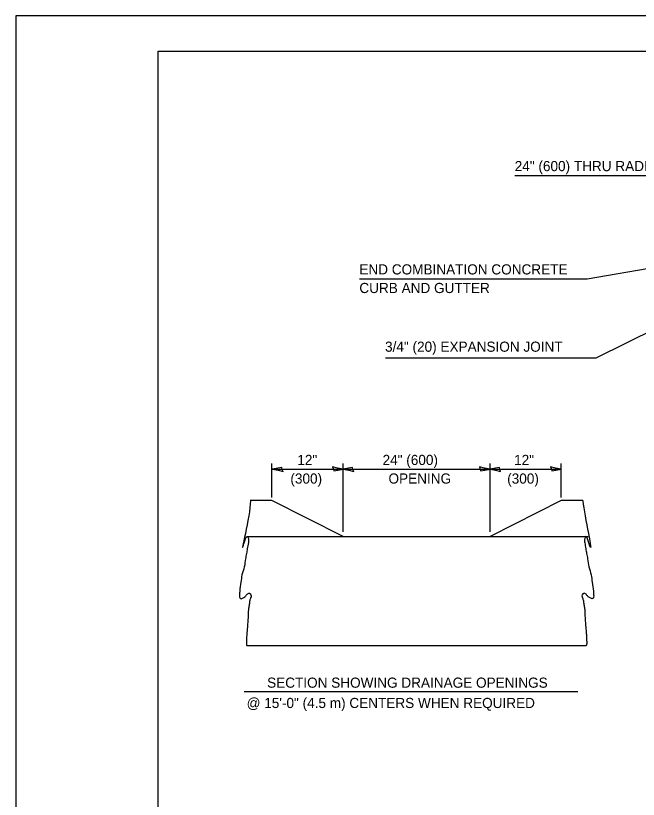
# Model space of a CAD drawing. Extents: x 99578 to 100258, y 100016 to 100456.
# Drawn here: x 99578.1 to 99752.9, y 100236.2 to 100456.2 of the extents above; entities that cross this region are included whole.
import ezdxf

# ---------------------------------------------------------------- set-up
doc = ezdxf.new("R2010")
doc.units = 0
for name, color, linetype in [('Design_PR_Face of Curb line', 7, 'Continuous'), ('Design_PR_Roadway Dimensions', 7, 'Continuous'), ('Design_PR_Roadway Notes', 7, 'Continuous'), ('Level 43', 7, 'Continuous'), ('Sheets_50 Reference Boundary', 7, 'Continuous'), ('Sheets_General Details', 7, 'Continuous'), ('Sheets_Printer Plotting Border', 7, 'Continuous')]:
    doc.layers.add(name, color=color, linetype=linetype)

msp = doc.modelspace()

# ---------------------------------------------------------------- linework, layer by layer
at = {"layer": 'Design_PR_Face of Curb line'}
for p, q in [((99650.02, 100320.08), (99643.91, 100320.08)), ((99670.01, 100309.99), (99650.02, 100320.08)), ((99731.22, 100320.08), (99711.23, 100309.99)), ((99737.24, 100320.08), (99731.22, 100320.08)), ((99643.03, 100309.99), (99738.82, 100309.99)), ((99643.03, 100279.45), (99738.25, 100279.45))]:
    msp.add_line(p, q, dxfattribs=at)
for points in [[(99643.97, 100320.08), (99643.97, 100320), (99642.03, 100307.61), (99642.23, 100308.26), (99642.62, 100309.4), (99643.03, 100309.99), (99643.4, 100309.42), (99643.39, 100308.29), (99643.1, 100306.56), (99642.87, 100305.28), (99642.58, 100303.73), (99642.25, 100301.5), (99641.59, 100299.24), (99641.3, 100297.17), (99640.96, 100294.7), (99640.91, 100293.67), (99640.89, 100292.98), (99641.1, 100292.66), (99641.34, 100292.55), (99641.73, 100292.75), (99642.4, 100293.1), (99642.89, 100293.65), (99643.2, 100293.95), (99643.5, 100294.11), (99644.17, 100293.37), (99644.03, 100292.82), (99643.78, 100292.01), (99643.63, 100290.93), (99643.43, 100289.78), (99643.36, 100288.79), (99643.27, 100286.68), (99643.16, 100285.05), (99643, 100283.08), (99642.91, 100281.89), (99642.86, 100280.83), (99642.9, 100279.67), (99642.96, 100279.42), (99643.03, 100279.45)], [(99737.24, 100320.08), (99737.25, 100319.99), (99739.19, 100307.6), (99738.98, 100308.25), (99738.59, 100309.39), (99738.18, 100309.98), (99737.81, 100309.41), (99737.82, 100308.28), (99738.11, 100306.55), (99738.34, 100305.27), (99738.63, 100303.72), (99738.97, 100301.49), (99739.63, 100299.23), (99739.92, 100297.15), (99740.26, 100294.69), (99740.3, 100293.67), (99740.32, 100292.97), (99740.12, 100292.64), (99739.88, 100292.54), (99739.49, 100292.74), (99738.82, 100293.09), (99738.32, 100293.63), (99738.02, 100293.94), (99737.71, 100294.1), (99737.04, 100293.36), (99737.18, 100292.81), (99737.43, 100292), (99737.58, 100290.92), (99737.79, 100289.78), (99737.85, 100288.78), (99737.94, 100286.67), (99738.05, 100285.04), (99738.22, 100283.06), (99738.31, 100281.88), (99738.35, 100280.82), (99738.32, 100279.66), (99738.26, 100279.45)]]:
    msp.add_spline(points, degree=3, dxfattribs=at)
at = {"layer": 'Design_PR_Roadway Notes'}
for p, q in [((99738.54, 100382.39), (99760.17, 100386.05)), ((99674.55, 100382.39), (99738.54, 100382.39)), ((99741.07, 100360.19), (99782.43, 100380.81)), ((99681.9, 100360.19), (99741.07, 100360.19)), ((99642.2, 100266.51), (99735.91, 100266.51))]:
    msp.add_line(p, q, dxfattribs=at)
at = {"layer": 'Level 43'}
for p, q in [((99718.16, 100411.39), (99775.96, 100411.39)), ((99650.02, 100320.92), (99650.02, 100330.55)), ((99650.16, 100328.9), (99670.01, 100328.9)), ((99670.01, 100311.29), (99670.01, 100330.55)), ((99670.01, 100328.9), (99711.23, 100328.9)), ((99711.23, 100311.29), (99711.23, 100330.55)), ((99711.23, 100328.9), (99731.21, 100328.9)), ((99731.22, 100320.92), (99731.22, 100330.55))]:
    msp.add_line(p, q, dxfattribs=at)
for points in [[(99653.13, 100328.28), (99652.89, 100328.85), (99652.79, 100329.4), (99651.64, 100329.16), (99650.16, 100328.9), (99651.74, 100328.62)], [(99667.04, 100329.53), (99667.28, 100328.95), (99667.38, 100328.41), (99668.53, 100328.65), (99670.01, 100328.9), (99668.43, 100329.19)], [(99672.98, 100328.28), (99672.74, 100328.85), (99672.64, 100329.4), (99671.49, 100329.16), (99670.01, 100328.9), (99671.59, 100328.62)], [(99708.26, 100329.53), (99708.5, 100328.95), (99708.6, 100328.41), (99709.75, 100328.65), (99711.23, 100328.9), (99709.65, 100329.19)], [(99714.2, 100328.28), (99713.96, 100328.85), (99713.86, 100329.4), (99712.72, 100329.16), (99711.23, 100328.9), (99712.81, 100328.62)], [(99728.24, 100329.53), (99728.48, 100328.95), (99728.57, 100328.41), (99729.72, 100328.65), (99731.21, 100328.9), (99729.62, 100329.19)]]:
    msp.add_lwpolyline(points, close=True, dxfattribs=at)
at = {"layer": 'Sheets_50 Reference Boundary'}
msp.add_lwpolyline([(99618.07, 100446.23), (100248.07, 100446.23), (100248.07, 100046.23), (99618.07, 100046.23)], close=True, dxfattribs=at)
at = {"layer": 'Sheets_General Details'}
for p, q in [((99578.07, 100456.23), (99578.07, 100016.23)), ((100258.07, 100456.23), (99578.07, 100456.23))]:
    msp.add_line(p, q, dxfattribs=at)
msp.add_lwpolyline([(99618.07, 100446.23), (100248.07, 100446.23), (100248.07, 100026.23), (99618.07, 100026.23)], close=True, dxfattribs=at)
at = {"layer": 'Sheets_Printer Plotting Border'}
msp.add_lwpolyline([(99578.07, 100016.23), (100258.07, 100016.23), (100258.07, 100456.23), (99578.07, 100456.23)], close=True, dxfattribs=at)

# ---------------------------------------------------------------- texts
at = {"layer": 'Design_PR_Roadway Dimensions'}
for s, p in [('24" (600) THRU RADIUS', (99718.16, 100412.58)), ('12"', (99657.13, 100330.09)), ('24" (600)', (99681.07, 100330.09)), ('12"', (99717.99, 100330.09)), ('(300)', (99655.19, 100324.86)), ('OPENING', (99682.73, 100324.87)), ('(300)', (99716.05, 100324.86))]:
    msp.add_text(s, height=2.85, dxfattribs=at).set_placement(p)
at = {"layer": 'Design_PR_Roadway Notes'}
for s, p in [('END COMBINATION CONCRETE', (99674.55, 100383.58)), ('CURB AND GUTTER', (99674.55, 100378.36)), ('3/4" (20) EXPANSION JOINT', (99681.76, 100361.88)), ('SECTION SHOWING DRAINAGE OPENINGS', (99648.65, 100267.56)), ('@ 15\'-0" (4.5 m) CENTERS WHEN REQUIRED', (99642.92, 100261.86))]:
    msp.add_text(s, height=2.85, dxfattribs=at).set_placement(p)

doc.saveas('drawing.dxf')
